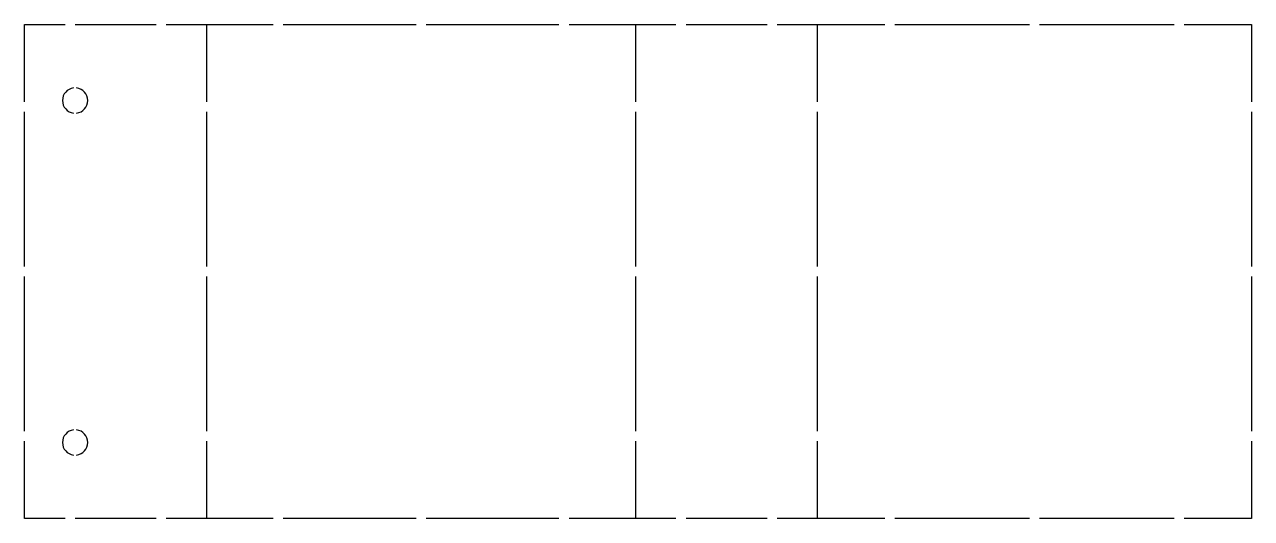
# Model space of a CAD drawing. Extents: x -138 to 348, y 27 to 222.
import ezdxf

# ---------------------------------------------------------------- set-up
doc = ezdxf.new("R2010")
doc.units = 0
doc.layers.add('2', color=1, linetype='CONTINUOUS')
doc.layers.add('3', color=2, linetype='CONTINUOUS')

msp = doc.modelspace()

# ---------------------------------------------------------------- linework, layer by layer
at = {"layer": '2', "color": 1}
for centre, start, end in [((-117.499994, 192.498398), 96.875483, 263.124517), ((-117.499994, 192.498398), 276.875483, 83.124517), ((-117.499994, 57.498386), 96.875483, 263.124517), ((-117.499994, 57.498386), 276.875483, 83.124517)]:
    msp.add_arc(centre, 5.000008, start, end, dxfattribs=at)
at = {"layer": '3', "color": 2}
for p, q in [((-137.500007, 222.498391), (-121.500006, 222.498391)), ((-137.500007, 191.998391), (-137.500007, 222.498391)), ((-117.500006, 222.498391), (-85.500004, 222.498391)), ((-81.500004, 222.498391), (-65.500003, 222.498391)), ((-65.500003, 222.498391), (-39.25, 222.498391)), ((-65.500003, 191.998391), (-65.500003, 222.498391)), ((-35.25, 222.498391), (17.250007, 222.498391)), ((21.250007, 222.498391), (73.750014, 222.498391)), ((77.750014, 222.498391), (104.000018, 222.498391)), ((104.000018, 222.498391), (120.00001, 222.498391)), ((104.000018, 222.498391), (104.000018, 191.998391)), ((124.00001, 222.498391), (155.999994, 222.498391)), ((159.999994, 222.498391), (175.999987, 222.498391)), ((175.999987, 191.998391), (175.999987, 222.498391)), ((175.999987, 222.498391), (202.583324, 222.498391)), ((206.583324, 222.498391), (259.749999, 222.498391)), ((263.749999, 222.498391), (316.916673, 222.498391)), ((320.916673, 222.498391), (347.500011, 222.498391)), ((347.500011, 222.498391), (347.500011, 191.998391)), ((-137.500007, 126.998392), (-137.500007, 187.998391)), ((-65.500003, 126.998392), (-65.500003, 187.998391)), ((104.000018, 187.998391), (104.000018, 126.998392)), ((175.999987, 126.998392), (175.999987, 187.998391)), ((347.500011, 187.998391), (347.500011, 126.998392)), ((-137.500007, 61.998392), (-137.500007, 122.998392)), ((-65.500003, 61.998392), (-65.500003, 122.998392)), ((104.000018, 122.998392), (104.000018, 61.998392)), ((175.999987, 61.998392), (175.999987, 122.998392)), ((347.500011, 122.998392), (347.500011, 61.998392)), ((-137.500007, 27.498393), (-137.500007, 57.998392)), ((-65.500003, 27.498393), (-65.500003, 57.998392)), ((104.000018, 57.998392), (104.000018, 27.498393)), ((175.999987, 27.498393), (175.999987, 57.998392)), ((347.500011, 57.998392), (347.500011, 27.498393)), ((-121.500006, 27.498393), (-137.500007, 27.498393)), ((-85.500004, 27.498393), (-117.500006, 27.498393)), ((-65.500003, 27.498393), (-81.500004, 27.498393)), ((-39.25, 27.498393), (-65.500003, 27.498393)), ((17.250007, 27.498393), (-35.25, 27.498393)), ((73.750014, 27.498393), (21.250007, 27.498393)), ((104.000018, 27.498393), (77.750014, 27.498393)), ((120.00001, 27.498393), (104.000018, 27.498393)), ((155.999994, 27.498393), (124.00001, 27.498393)), ((175.999987, 27.498393), (159.999994, 27.498393)), ((202.583324, 27.498393), (175.999987, 27.498393)), ((259.749999, 27.498393), (206.583324, 27.498393)), ((316.916673, 27.498393), (263.749999, 27.498393)), ((347.500011, 27.498393), (320.916673, 27.498393))]:
    msp.add_line(p, q, dxfattribs=at)

doc.saveas('drawing.dxf')
